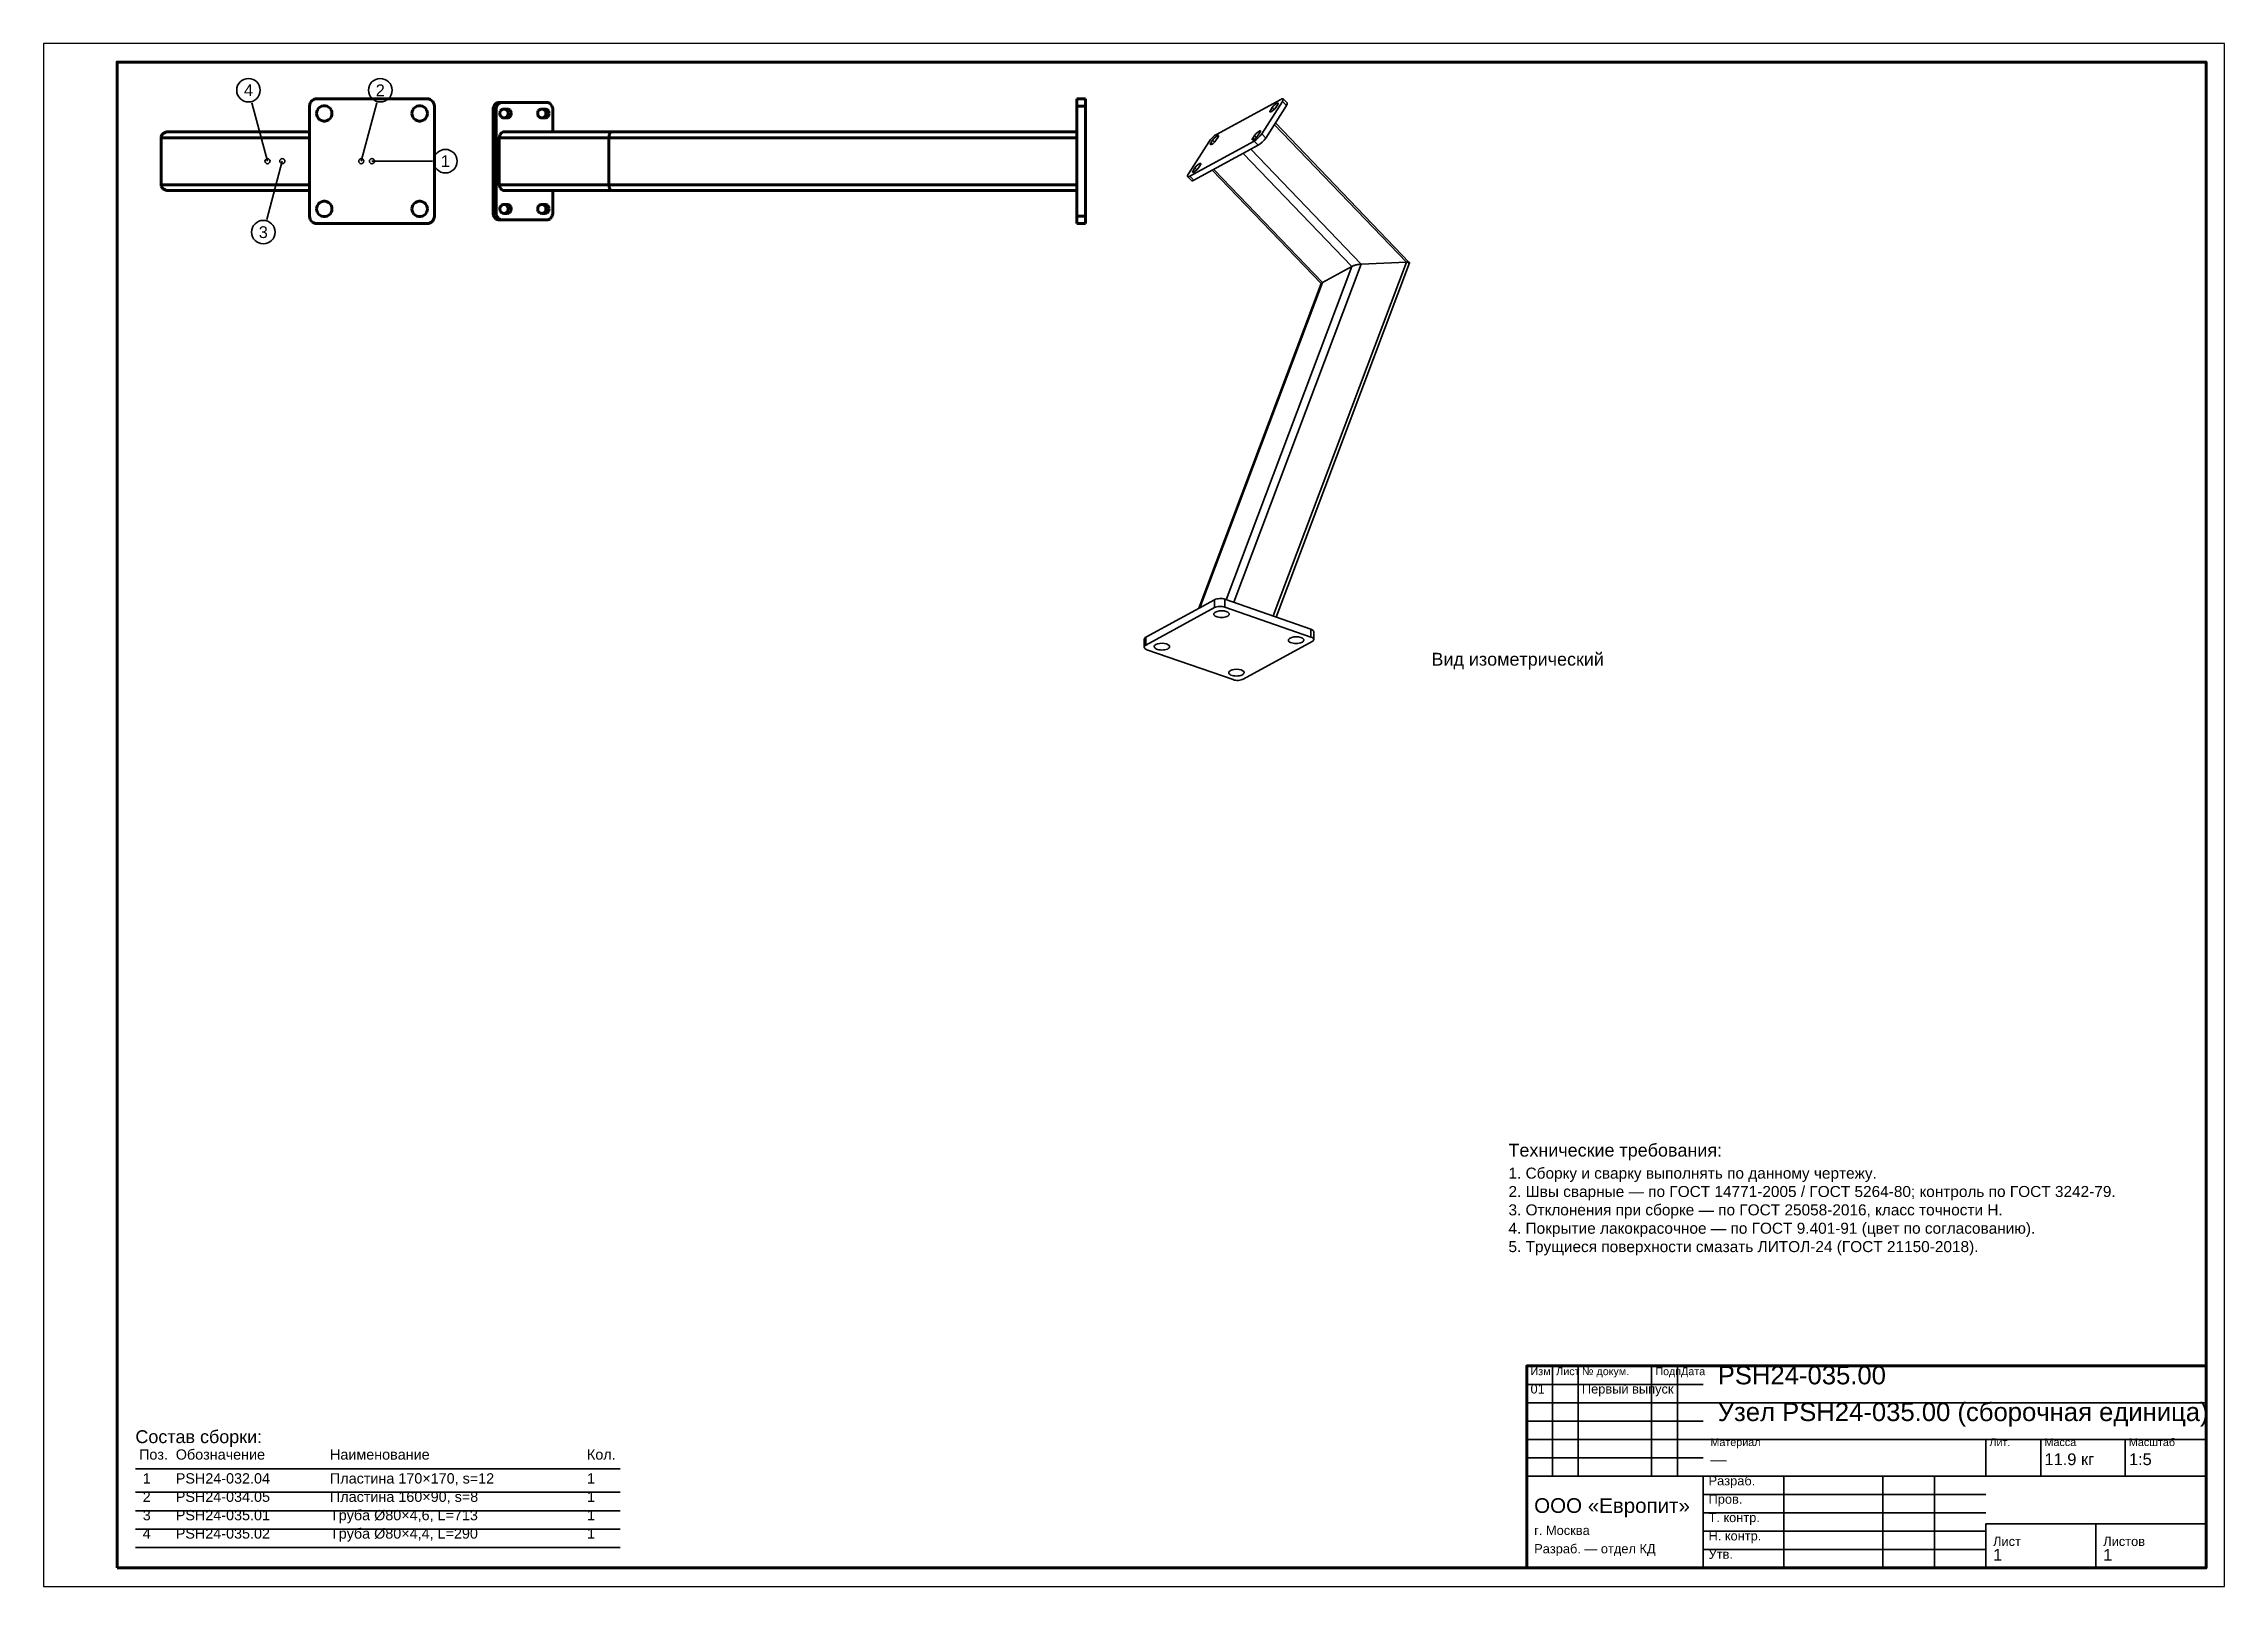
# Model space of a CAD drawing. Header units: millimetres. Extents: x 0 to 594, y 0 to 420.
import ezdxf
from ezdxf.enums import TextEntityAlignment as Align

# ---------------------------------------------------------------- set-up
doc = ezdxf.new("R2010")
doc.units = ezdxf.units.MM
doc.styles.add('GOST', font='Arial')

msp = doc.modelspace()

# ---------------------------------------------------------------- linework, layer by layer
at = {"color": 1, "lineweight": 70}
for p, q in [((72.88, 404.25), (72.64, 403.87)), ((73.19, 404.56), (72.88, 404.25)), ((73.57, 404.8), (73.19, 404.56)), ((74, 404.95), (73.57, 404.8)), ((74.44, 405), (74, 404.95)), ((74.44, 405), (104.44, 405)), ((104.89, 404.95), (104.44, 405)), ((105.31, 404.8), (104.89, 404.95)), ((105.69, 404.56), (105.31, 404.8)), ((106, 404.25), (105.69, 404.56)), ((106.24, 403.87), (106, 404.25)), ((123.5, 403.85), (123.82, 403.96)), ((123.82, 403.96), (124.15, 404)), ((124.15, 404), (124.98, 404)), ((124.64, 403.96), (124.32, 403.85)), ((124.98, 404), (124.64, 403.96)), ((136.98, 404), (124.98, 404)), ((137.31, 403.96), (136.98, 404)), ((137.64, 403.85), (137.31, 403.96)), ((281.39, 405), (283.79, 405)), ((281.39, 404.99), (281.39, 405)), ((281.39, 404.95), (281.39, 404.99)), ((281.39, 404.89), (281.39, 404.95)), ((281.39, 404.8), (281.39, 404.89)), ((281.39, 404.69), (281.39, 404.8)), ((281.39, 404.56), (281.39, 404.69)), ((281.39, 404.41), (281.39, 404.56)), ((281.39, 404.25), (281.39, 404.41)), ((281.39, 404.06), (281.39, 404.25)), ((281.39, 403.87), (281.39, 404.06)), ((283.79, 405), (283.79, 404.99)), ((283.79, 404.99), (283.79, 404.95)), ((283.79, 404.95), (283.79, 404.89)), ((283.79, 404.89), (283.79, 404.8)), ((283.79, 404.8), (283.79, 404.69)), ((283.79, 404.69), (283.79, 404.56)), ((283.79, 404.56), (283.79, 404.41)), ((283.79, 404.41), (283.79, 404.25)), ((283.79, 404.25), (283.79, 404.06)), ((283.79, 404.06), (283.79, 403.87)), ((72.49, 403.45), (72.44, 403)), ((72.44, 373), (72.44, 403)), ((72.64, 403.87), (72.49, 403.45)), ((74.4, 401.5), (74.34, 401)), ((74.34, 401), (74.4, 400.5)), ((74.58, 401.98), (74.4, 401.5)), ((74.4, 400.5), (74.58, 400.02)), ((74.87, 402.39), (74.58, 401.98)), ((74.58, 400.02), (74.87, 399.61)), ((75.25, 402.73), (74.87, 402.39)), ((74.87, 399.61), (75.25, 399.27)), ((75.7, 402.96), (75.25, 402.73)), ((75.25, 399.27), (75.7, 399.04)), ((76.19, 403.08), (75.7, 402.96)), ((75.7, 399.04), (76.19, 398.92)), ((76.69, 403.08), (76.19, 403.08)), ((76.19, 398.92), (76.69, 398.92)), ((77.19, 402.96), (76.69, 403.08)), ((76.69, 398.92), (77.19, 399.04)), ((77.63, 402.73), (77.19, 402.96)), ((77.19, 399.04), (77.63, 399.27)), ((78.01, 402.39), (77.63, 402.73)), ((77.63, 399.27), (78.01, 399.61)), ((78.3, 401.98), (78.01, 402.39)), ((78.01, 399.61), (78.3, 400.02)), ((78.48, 401.5), (78.3, 401.98)), ((78.3, 400.02), (78.48, 400.5)), ((78.54, 401), (78.48, 401.5)), ((78.48, 400.5), (78.54, 401)), ((100.4, 401.5), (100.34, 401)), ((100.34, 401), (100.4, 400.5)), ((100.58, 401.98), (100.4, 401.5)), ((100.4, 400.5), (100.58, 400.02)), ((100.87, 402.39), (100.58, 401.98)), ((100.58, 400.02), (100.87, 399.61)), ((101.25, 402.73), (100.87, 402.39)), ((100.87, 399.61), (101.25, 399.27)), ((101.7, 402.96), (101.25, 402.73)), ((101.25, 399.27), (101.7, 399.04)), ((102.19, 403.08), (101.7, 402.96)), ((101.7, 399.04), (102.19, 398.92)), ((102.69, 403.08), (102.19, 403.08)), ((102.19, 398.92), (102.69, 398.92)), ((103.19, 402.96), (102.69, 403.08)), ((102.69, 398.92), (103.19, 399.04)), ((103.63, 402.73), (103.19, 402.96)), ((103.19, 399.04), (103.63, 399.27)), ((104.01, 402.39), (103.63, 402.73)), ((103.63, 399.27), (104.01, 399.61)), ((104.3, 401.98), (104.01, 402.39)), ((104.01, 399.61), (104.3, 400.02)), ((104.48, 401.5), (104.3, 401.98)), ((104.3, 400.02), (104.48, 400.5)), ((104.54, 401), (104.48, 401.5)), ((104.48, 400.5), (104.54, 401)), ((106.39, 403.45), (106.24, 403.87)), ((106.44, 403), (106.39, 403.45)), ((106.44, 403), (106.44, 373)), ((122.44, 402), (122.47, 402.39)), ((122.44, 374), (122.44, 402)), ((123.26, 402), (122.44, 402)), ((122.47, 402.39), (122.57, 402.77)), ((122.57, 402.77), (122.73, 403.11)), ((122.73, 403.11), (122.94, 403.41)), ((122.94, 403.41), (123.2, 403.66)), ((123.2, 403.66), (123.5, 403.85)), ((123.3, 402.39), (123.26, 402)), ((123.26, 402), (123.26, 374)), ((123.4, 402.77), (123.3, 402.39)), ((123.55, 403.11), (123.4, 402.77)), ((123.77, 403.41), (123.55, 403.11)), ((124.03, 403.66), (123.77, 403.41)), ((124.32, 403.85), (124.03, 403.66)), ((124.31, 401.23), (124.29, 401)), ((124.29, 401), (124.31, 400.77)), ((124.37, 401.46), (124.31, 401.23)), ((124.31, 400.77), (124.37, 400.54)), ((124.47, 401.67), (124.37, 401.46)), ((124.37, 400.54), (124.47, 400.33)), ((124.59, 401.85), (124.47, 401.67)), ((124.47, 400.33), (124.59, 400.15)), ((124.75, 402), (124.59, 401.85)), ((124.59, 400.15), (124.75, 400)), ((124.93, 402.11), (124.75, 402)), ((124.75, 400), (124.93, 399.89)), ((125.12, 402.18), (124.93, 402.11)), ((124.93, 399.89), (125.12, 399.82)), ((125.32, 402.2), (125.12, 402.18)), ((125.12, 399.82), (125.32, 399.8)), ((126.35, 402.2), (125.32, 402.2)), ((125.32, 399.8), (126.35, 399.8)), ((125.53, 402.2), (125.73, 402.18)), ((125.73, 399.82), (125.53, 399.8)), ((125.73, 402.18), (125.92, 402.11)), ((125.92, 399.89), (125.73, 399.82)), ((125.92, 402.11), (126.1, 402)), ((126.1, 400), (125.92, 399.89)), ((126.1, 402), (126.25, 401.85)), ((126.25, 400.15), (126.1, 400)), ((126.25, 401.85), (126.38, 401.67)), ((126.38, 400.33), (126.25, 400.15)), ((126.55, 402.18), (126.35, 402.2)), ((126.35, 399.8), (126.55, 399.82)), ((126.38, 401.67), (126.48, 401.46)), ((126.48, 400.54), (126.38, 400.33)), ((126.48, 401.46), (126.54, 401.23)), ((126.54, 400.77), (126.48, 400.54)), ((126.54, 401.23), (126.55, 401)), ((126.55, 401), (126.54, 400.77)), ((126.74, 402.11), (126.55, 402.18)), ((126.55, 399.82), (126.74, 399.89)), ((126.92, 402), (126.74, 402.11)), ((126.74, 399.89), (126.92, 400)), ((127.08, 401.85), (126.92, 402)), ((126.92, 400), (127.08, 400.15)), ((127.21, 401.67), (127.08, 401.85)), ((127.08, 400.15), (127.21, 400.33)), ((127.3, 401.46), (127.21, 401.67)), ((127.21, 400.33), (127.3, 400.54)), ((127.36, 401.23), (127.3, 401.46)), ((127.3, 400.54), (127.36, 400.77)), ((127.38, 401), (127.36, 401.23)), ((127.36, 400.77), (127.38, 401)), ((134.6, 401.23), (134.58, 401)), ((134.58, 401), (134.6, 400.77)), ((134.66, 401.46), (134.6, 401.23)), ((134.6, 400.77), (134.66, 400.54)), ((134.75, 401.67), (134.66, 401.46)), ((134.66, 400.54), (134.75, 400.33)), ((134.88, 401.85), (134.75, 401.67)), ((134.75, 400.33), (134.88, 400.15)), ((135.04, 402), (134.88, 401.85)), ((134.88, 400.15), (135.04, 400)), ((135.21, 402.11), (135.04, 402)), ((135.04, 400), (135.21, 399.89)), ((135.41, 402.18), (135.21, 402.11)), ((135.21, 399.89), (135.41, 399.82)), ((135.61, 402.2), (135.41, 402.18)), ((135.41, 399.82), (135.61, 399.8)), ((136.64, 402.2), (135.61, 402.2)), ((135.61, 399.8), (136.64, 399.8)), ((135.81, 402.2), (136.01, 402.18)), ((136.01, 399.82), (135.81, 399.8)), ((136.01, 402.18), (136.21, 402.11)), ((136.21, 399.89), (136.01, 399.82)), ((136.21, 402.11), (136.38, 402)), ((136.38, 400), (136.21, 399.89)), ((136.38, 402), (136.54, 401.85)), ((136.54, 400.15), (136.38, 400)), ((136.54, 401.85), (136.67, 401.67)), ((136.67, 400.33), (136.54, 400.15)), ((136.84, 402.18), (136.64, 402.2)), ((136.64, 399.8), (136.84, 399.82)), ((136.67, 401.67), (136.76, 401.46)), ((136.76, 400.54), (136.67, 400.33)), ((136.76, 401.46), (136.82, 401.23)), ((136.82, 400.77), (136.76, 400.54)), ((136.82, 401.23), (136.84, 401)), ((136.84, 401), (136.82, 400.77)), ((137.03, 402.11), (136.84, 402.18)), ((136.84, 399.82), (137.03, 399.89)), ((137.21, 402), (137.03, 402.11)), ((137.03, 399.89), (137.21, 400)), ((137.36, 401.85), (137.21, 402)), ((137.21, 400), (137.36, 400.15)), ((137.49, 401.67), (137.36, 401.85)), ((137.36, 400.15), (137.49, 400.33)), ((137.59, 401.46), (137.49, 401.67)), ((137.49, 400.33), (137.59, 400.54)), ((137.65, 401.23), (137.59, 401.46)), ((137.59, 400.54), (137.65, 400.77)), ((137.93, 403.66), (137.64, 403.85)), ((137.67, 401), (137.65, 401.23)), ((137.65, 400.77), (137.67, 401)), ((138.19, 403.41), (137.93, 403.66)), ((138.4, 403.11), (138.19, 403.41)), ((138.56, 402.77), (138.4, 403.11)), ((138.66, 402.39), (138.56, 402.77)), ((138.69, 402), (138.66, 402.39)), ((138.69, 396), (138.69, 402)), ((281.39, 403.66), (281.39, 403.87)), ((281.39, 403.45), (281.39, 403.66)), ((281.39, 403.22), (281.39, 403.45)), ((281.39, 403), (281.39, 403.22)), ((281.39, 373), (281.39, 403)), ((283.79, 403), (281.39, 403)), ((283.79, 403.87), (283.79, 403.66)), ((283.79, 403.66), (283.79, 403.45)), ((283.79, 403.45), (283.79, 403.22)), ((283.79, 403.22), (283.79, 403)), ((283.79, 373), (283.79, 403)), ((32.01, 394.58), (32, 394.4)), ((32, 394.4), (32.01, 394.58)), ((32, 394.4), (32, 381.6)), ((32, 381.6), (32, 394.4)), ((32, 394.4), (72.44, 394.4)), ((32.05, 394.76), (32.01, 394.58)), ((32.01, 394.58), (32.05, 394.76)), ((32.11, 394.93), (32.05, 394.76)), ((32.05, 394.76), (32.11, 394.93)), ((32.2, 395.09), (32.11, 394.93)), ((32.11, 394.93), (32.2, 395.09)), ((32.3, 395.25), (32.2, 395.09)), ((32.2, 395.09), (32.3, 395.25)), ((32.43, 395.4), (32.3, 395.25)), ((32.3, 395.25), (32.43, 395.4)), ((32.58, 395.53), (32.43, 395.4)), ((32.43, 395.4), (32.58, 395.53)), ((32.74, 395.65), (32.58, 395.53)), ((32.58, 395.53), (32.74, 395.65)), ((32.92, 395.75), (32.74, 395.65)), ((32.74, 395.65), (32.92, 395.75)), ((33.12, 395.84), (32.92, 395.75)), ((32.92, 395.75), (33.12, 395.84)), ((33.32, 395.91), (33.12, 395.84)), ((33.12, 395.84), (33.32, 395.91)), ((33.54, 395.96), (33.32, 395.91)), ((33.32, 395.91), (33.54, 395.96)), ((33.75, 395.99), (33.54, 395.96)), ((33.54, 395.96), (33.75, 395.99)), ((33.97, 396), (33.75, 395.99)), ((33.75, 395.99), (33.97, 396)), ((33.97, 396), (72.44, 396)), ((49.77, 396), (49.77, 396)), ((49.77, 396), (49.77, 396)), ((49.77, 396), (49.77, 396)), ((49.77, 396), (49.77, 396)), ((49.77, 396), (49.77, 396)), ((49.77, 396), (49.77, 396)), ((49.77, 396), (49.77, 396)), ((49.77, 396), (49.77, 396)), ((49.77, 396), (49.77, 396)), ((49.77, 396), (49.77, 396)), ((49.77, 396), (49.77, 396)), ((49.77, 396), (49.77, 396)), ((49.77, 396), (49.77, 396)), ((49.77, 396), (49.77, 396)), ((124.15, 394.71), (124.12, 394.4)), ((124.12, 394.4), (124.12, 381.6)), ((153.99, 394.4), (124.12, 394.4)), ((124.23, 395.01), (124.15, 394.71)), ((124.35, 395.29), (124.23, 395.01)), ((124.52, 395.53), (124.35, 395.29)), ((124.73, 395.73), (124.52, 395.53)), ((124.97, 395.88), (124.73, 395.73)), ((125.23, 395.97), (124.97, 395.88)), ((125.49, 396), (125.23, 395.97)), ((154.67, 396), (125.49, 396)), ((136.46, 396), (160.11, 396)), ((154, 394.58), (153.99, 394.4)), ((153.99, 394.4), (154, 394.58)), ((153.99, 394.4), (153.99, 381.6)), ((153.99, 381.6), (153.99, 394.4)), ((153.99, 394.4), (281.39, 394.4)), ((154.01, 394.76), (154, 394.58)), ((154, 394.58), (154.01, 394.76)), ((154.03, 394.93), (154.01, 394.76)), ((154.01, 394.76), (154.03, 394.93)), ((154.06, 395.09), (154.03, 394.93)), ((154.03, 394.93), (154.06, 395.09)), ((154.1, 395.25), (154.06, 395.09)), ((154.06, 395.09), (154.1, 395.25)), ((154.14, 395.4), (154.1, 395.25)), ((154.1, 395.25), (154.14, 395.4)), ((154.19, 395.53), (154.14, 395.4)), ((154.14, 395.4), (154.19, 395.53)), ((154.25, 395.65), (154.19, 395.53)), ((154.19, 395.53), (154.25, 395.65)), ((154.31, 395.75), (154.25, 395.65)), ((154.25, 395.65), (154.31, 395.75)), ((154.38, 395.84), (154.31, 395.75)), ((154.31, 395.75), (154.38, 395.84)), ((154.45, 395.91), (154.38, 395.84)), ((154.38, 395.84), (154.45, 395.91)), ((154.52, 395.96), (154.45, 395.91)), ((154.45, 395.91), (154.52, 395.96)), ((154.6, 395.99), (154.52, 395.96)), ((154.52, 395.96), (154.6, 395.99)), ((154.67, 396), (154.6, 395.99)), ((154.6, 395.99), (154.67, 396)), ((154.67, 396), (281.39, 396)), ((160.11, 396), (160.11, 396)), ((160.11, 396), (160.11, 396)), ((160.11, 396), (160.11, 396)), ((160.11, 396), (160.11, 396)), ((160.11, 396), (160.11, 396)), ((160.11, 396), (160.11, 396)), ((160.11, 396), (160.11, 396)), ((160.11, 396), (160.11, 396)), ((160.11, 396), (160.11, 396)), ((160.11, 396), (160.11, 396)), ((160.11, 396), (160.11, 396)), ((160.11, 396), (160.11, 396)), ((160.11, 396), (160.11, 396)), ((160.11, 396), (160.11, 396)), ((32, 381.6), (32.01, 381.42)), ((32.01, 381.42), (32, 381.6)), ((32, 381.6), (72.44, 381.6)), ((32.01, 381.42), (32.05, 381.24)), ((32.05, 381.24), (32.01, 381.42)), ((32.05, 381.24), (32.11, 381.07)), ((32.11, 381.07), (32.05, 381.24)), ((32.11, 381.07), (32.2, 380.91)), ((32.2, 380.91), (32.11, 381.07)), ((32.2, 380.91), (32.3, 380.75)), ((32.3, 380.75), (32.2, 380.91)), ((32.3, 380.75), (32.43, 380.6)), ((32.43, 380.6), (32.3, 380.75)), ((32.43, 380.6), (32.58, 380.47)), ((32.58, 380.47), (32.43, 380.6)), ((32.58, 380.47), (32.74, 380.35)), ((32.74, 380.35), (32.58, 380.47)), ((32.74, 380.35), (32.92, 380.25)), ((32.92, 380.25), (32.74, 380.35)), ((32.92, 380.25), (33.12, 380.16)), ((33.12, 380.16), (32.92, 380.25)), ((124.12, 381.6), (124.15, 381.29)), ((153.99, 381.6), (124.12, 381.6)), ((124.15, 381.29), (124.23, 380.99)), ((124.23, 380.99), (124.35, 380.71)), ((124.35, 380.71), (124.52, 380.47)), ((124.52, 380.47), (124.73, 380.27)), ((124.73, 380.27), (124.97, 380.12)), ((153.99, 381.6), (154, 381.42)), ((154, 381.42), (153.99, 381.6)), ((153.99, 381.6), (281.39, 381.6)), ((154, 381.42), (154.01, 381.24)), ((154.01, 381.24), (154, 381.42)), ((154.01, 381.24), (154.03, 381.07)), ((154.03, 381.07), (154.01, 381.24)), ((154.03, 381.07), (154.06, 380.91)), ((154.06, 380.91), (154.03, 381.07)), ((154.06, 380.91), (154.1, 380.75)), ((154.1, 380.75), (154.06, 380.91)), ((154.1, 380.75), (154.14, 380.6)), ((154.14, 380.6), (154.1, 380.75)), ((154.14, 380.6), (154.19, 380.47)), ((154.19, 380.47), (154.14, 380.6)), ((154.19, 380.47), (154.25, 380.35)), ((154.25, 380.35), (154.19, 380.47)), ((154.25, 380.35), (154.31, 380.25)), ((154.31, 380.25), (154.25, 380.35)), ((154.31, 380.25), (154.38, 380.16)), ((154.38, 380.16), (154.31, 380.25)), ((33.12, 380.16), (33.32, 380.09)), ((33.32, 380.09), (33.12, 380.16)), ((33.32, 380.09), (33.54, 380.04)), ((33.54, 380.04), (33.32, 380.09)), ((33.54, 380.04), (33.75, 380.01)), ((33.75, 380.01), (33.54, 380.04)), ((33.75, 380.01), (33.97, 380)), ((33.97, 380), (33.75, 380.01)), ((33.97, 380), (72.44, 380)), ((74.4, 375.5), (74.34, 375)), ((74.34, 375), (74.4, 374.5)), ((74.58, 375.98), (74.4, 375.5)), ((74.4, 374.5), (74.58, 374.02)), ((74.87, 376.39), (74.58, 375.98)), ((75.25, 376.73), (74.87, 376.39)), ((75.7, 376.96), (75.25, 376.73)), ((76.19, 377.08), (75.7, 376.96)), ((76.69, 377.08), (76.19, 377.08)), ((77.19, 376.96), (76.69, 377.08)), ((77.63, 376.73), (77.19, 376.96)), ((78.01, 376.39), (77.63, 376.73)), ((78.3, 375.98), (78.01, 376.39)), ((78.48, 375.5), (78.3, 375.98)), ((78.3, 374.02), (78.48, 374.5)), ((78.54, 375), (78.48, 375.5)), ((78.48, 374.5), (78.54, 375)), ((100.4, 375.5), (100.34, 375)), ((100.34, 375), (100.4, 374.5)), ((100.58, 375.98), (100.4, 375.5)), ((100.4, 374.5), (100.58, 374.02)), ((100.87, 376.39), (100.58, 375.98)), ((101.25, 376.73), (100.87, 376.39)), ((101.7, 376.96), (101.25, 376.73)), ((102.19, 377.08), (101.7, 376.96)), ((102.69, 377.08), (102.19, 377.08)), ((103.19, 376.96), (102.69, 377.08)), ((103.63, 376.73), (103.19, 376.96)), ((104.01, 376.39), (103.63, 376.73)), ((104.3, 375.98), (104.01, 376.39)), ((104.48, 375.5), (104.3, 375.98)), ((104.3, 374.02), (104.48, 374.5)), ((104.54, 375), (104.48, 375.5)), ((104.48, 374.5), (104.54, 375)), ((124.31, 375.23), (124.29, 375)), ((124.29, 375), (124.31, 374.77)), ((124.37, 375.46), (124.31, 375.23)), ((124.31, 374.77), (124.37, 374.54)), ((124.47, 375.67), (124.37, 375.46)), ((124.37, 374.54), (124.47, 374.33)), ((124.59, 375.85), (124.47, 375.67)), ((124.47, 374.33), (124.59, 374.15)), ((124.75, 376), (124.59, 375.85)), ((124.93, 376.11), (124.75, 376)), ((125.12, 376.18), (124.93, 376.11)), ((124.97, 380.12), (125.23, 380.03)), ((125.32, 376.2), (125.12, 376.18)), ((125.23, 380.03), (125.49, 380)), ((126.35, 376.2), (125.32, 376.2)), ((154.67, 380), (125.49, 380)), ((125.53, 376.2), (125.73, 376.18)), ((125.73, 376.18), (125.92, 376.11)), ((125.92, 376.11), (126.1, 376)), ((126.1, 376), (126.25, 375.85)), ((126.25, 375.85), (126.38, 375.67)), ((126.38, 374.33), (126.25, 374.15)), ((126.55, 376.18), (126.35, 376.2)), ((126.38, 375.67), (126.48, 375.46)), ((126.48, 374.54), (126.38, 374.33)), ((126.48, 375.46), (126.54, 375.23)), ((126.54, 374.77), (126.48, 374.54)), ((126.54, 375.23), (126.55, 375)), ((126.55, 375), (126.54, 374.77)), ((126.74, 376.11), (126.55, 376.18)), ((126.92, 376), (126.74, 376.11)), ((127.08, 375.85), (126.92, 376)), ((127.21, 375.67), (127.08, 375.85)), ((127.08, 374.15), (127.21, 374.33)), ((127.3, 375.46), (127.21, 375.67)), ((127.21, 374.33), (127.3, 374.54)), ((127.36, 375.23), (127.3, 375.46)), ((127.3, 374.54), (127.36, 374.77)), ((127.38, 375), (127.36, 375.23)), ((127.36, 374.77), (127.38, 375)), ((134.6, 375.23), (134.58, 375)), ((134.58, 375), (134.6, 374.77)), ((134.66, 375.46), (134.6, 375.23)), ((134.6, 374.77), (134.66, 374.54)), ((134.75, 375.67), (134.66, 375.46)), ((134.66, 374.54), (134.75, 374.33)), ((134.88, 375.85), (134.75, 375.67)), ((134.75, 374.33), (134.88, 374.15)), ((135.04, 376), (134.88, 375.85)), ((135.21, 376.11), (135.04, 376)), ((135.41, 376.18), (135.21, 376.11)), ((135.61, 376.2), (135.41, 376.18)), ((136.64, 376.2), (135.61, 376.2)), ((135.81, 376.2), (136.01, 376.18)), ((136.01, 376.18), (136.21, 376.11)), ((136.21, 376.11), (136.38, 376)), ((136.38, 376), (136.54, 375.85)), ((136.54, 375.85), (136.67, 375.67)), ((136.67, 374.33), (136.54, 374.15)), ((136.84, 376.18), (136.64, 376.2)), ((136.67, 375.67), (136.76, 375.46)), ((136.76, 374.54), (136.67, 374.33)), ((136.76, 375.46), (136.82, 375.23)), ((136.82, 374.77), (136.76, 374.54)), ((136.82, 375.23), (136.84, 375)), ((136.84, 375), (136.82, 374.77)), ((137.03, 376.11), (136.84, 376.18)), ((137.21, 376), (137.03, 376.11)), ((137.36, 375.85), (137.21, 376)), ((137.49, 375.67), (137.36, 375.85)), ((137.36, 374.15), (137.49, 374.33)), ((137.59, 375.46), (137.49, 375.67)), ((137.49, 374.33), (137.59, 374.54)), ((137.65, 375.23), (137.59, 375.46)), ((137.59, 374.54), (137.65, 374.77)), ((137.67, 375), (137.65, 375.23)), ((137.65, 374.77), (137.67, 375)), ((138.69, 374), (138.69, 380)), ((154.38, 380.16), (154.45, 380.09)), ((154.45, 380.09), (154.38, 380.16)), ((154.45, 380.09), (154.52, 380.04)), ((154.52, 380.04), (154.45, 380.09)), ((154.52, 380.04), (154.6, 380.01)), ((154.6, 380.01), (154.52, 380.04)), ((154.6, 380.01), (154.67, 380)), ((154.67, 380), (154.6, 380.01)), ((154.67, 380), (281.39, 380)), ((160.11, 380), (154.67, 380)), ((72.44, 373), (72.49, 372.55)), ((72.49, 372.55), (72.64, 372.13)), ((72.64, 372.13), (72.88, 371.75)), ((72.88, 371.75), (73.19, 371.44)), ((73.19, 371.44), (73.57, 371.2)), ((73.57, 371.2), (74, 371.05)), ((74, 371.05), (74.44, 371)), ((104.44, 371), (74.44, 371)), ((74.58, 374.02), (74.87, 373.61)), ((74.87, 373.61), (75.25, 373.27)), ((75.25, 373.27), (75.7, 373.04)), ((75.7, 373.04), (76.19, 372.92)), ((76.19, 372.92), (76.69, 372.92)), ((76.69, 372.92), (77.19, 373.04)), ((77.19, 373.04), (77.63, 373.27)), ((77.63, 373.27), (78.01, 373.61)), ((78.01, 373.61), (78.3, 374.02)), ((100.58, 374.02), (100.87, 373.61)), ((100.87, 373.61), (101.25, 373.27)), ((101.25, 373.27), (101.7, 373.04)), ((101.7, 373.04), (102.19, 372.92)), ((102.19, 372.92), (102.69, 372.92)), ((102.69, 372.92), (103.19, 373.04)), ((103.19, 373.04), (103.63, 373.27)), ((103.63, 373.27), (104.01, 373.61)), ((104.01, 373.61), (104.3, 374.02)), ((104.44, 371), (104.89, 371.05)), ((104.89, 371.05), (105.31, 371.2)), ((105.31, 371.2), (105.69, 371.44)), ((105.69, 371.44), (106, 371.75)), ((106, 371.75), (106.24, 372.13)), ((106.24, 372.13), (106.39, 372.55)), ((106.39, 372.55), (106.44, 373)), ((122.47, 373.61), (122.44, 374)), ((122.44, 374), (123.26, 374)), ((122.57, 373.23), (122.47, 373.61)), ((122.73, 372.89), (122.57, 373.23)), ((122.94, 372.59), (122.73, 372.89)), ((123.2, 372.34), (122.94, 372.59)), ((123.5, 372.15), (123.2, 372.34)), ((123.26, 374), (123.3, 373.61)), ((123.3, 373.61), (123.4, 373.23)), ((123.4, 373.23), (123.55, 372.89)), ((123.82, 372.04), (123.5, 372.15)), ((123.55, 372.89), (123.77, 372.59)), ((123.77, 372.59), (124.03, 372.34)), ((124.15, 372), (123.82, 372.04)), ((124.03, 372.34), (124.32, 372.15)), ((124.98, 372), (124.15, 372)), ((124.32, 372.15), (124.64, 372.04)), ((124.59, 374.15), (124.75, 374)), ((124.64, 372.04), (124.98, 372)), ((124.75, 374), (124.93, 373.89)), ((124.93, 373.89), (125.12, 373.82)), ((124.98, 372), (136.98, 372)), ((125.12, 373.82), (125.32, 373.8)), ((125.32, 373.8), (126.35, 373.8)), ((125.73, 373.82), (125.53, 373.8)), ((125.92, 373.89), (125.73, 373.82)), ((126.1, 374), (125.92, 373.89)), ((126.25, 374.15), (126.1, 374)), ((126.35, 373.8), (126.55, 373.82)), ((126.55, 373.82), (126.74, 373.89)), ((126.74, 373.89), (126.92, 374)), ((126.92, 374), (127.08, 374.15)), ((134.88, 374.15), (135.04, 374)), ((135.04, 374), (135.21, 373.89)), ((135.21, 373.89), (135.41, 373.82)), ((135.41, 373.82), (135.61, 373.8)), ((135.61, 373.8), (136.64, 373.8)), ((136.01, 373.82), (135.81, 373.8)), ((136.21, 373.89), (136.01, 373.82)), ((136.38, 374), (136.21, 373.89)), ((136.54, 374.15), (136.38, 374)), ((136.64, 373.8), (136.84, 373.82)), ((136.84, 373.82), (137.03, 373.89)), ((136.98, 372), (137.31, 372.04)), ((137.03, 373.89), (137.21, 374)), ((137.21, 374), (137.36, 374.15)), ((137.31, 372.04), (137.64, 372.15)), ((137.64, 372.15), (137.93, 372.34)), ((137.93, 372.34), (138.19, 372.59)), ((138.19, 372.59), (138.4, 372.89)), ((138.4, 372.89), (138.56, 373.23)), ((138.56, 373.23), (138.66, 373.61)), ((138.66, 373.61), (138.69, 374)), ((281.39, 372.78), (281.39, 373)), ((281.39, 373), (283.79, 373)), ((281.39, 372.55), (281.39, 372.78)), ((281.39, 372.34), (281.39, 372.55)), ((281.39, 372.13), (281.39, 372.34)), ((281.39, 371.94), (281.39, 372.13)), ((281.39, 371.75), (281.39, 371.94)), ((281.39, 371.59), (281.39, 371.75)), ((281.39, 371.44), (281.39, 371.59)), ((281.39, 371.31), (281.39, 371.44)), ((281.39, 371.2), (281.39, 371.31)), ((281.39, 371.11), (281.39, 371.2)), ((281.39, 371.05), (281.39, 371.11)), ((281.39, 371.01), (281.39, 371.05)), ((281.39, 371), (281.39, 371.01)), ((283.79, 371), (281.39, 371)), ((283.79, 373), (283.79, 372.78)), ((283.79, 372.78), (283.79, 372.55)), ((283.79, 372.55), (283.79, 372.34)), ((283.79, 372.34), (283.79, 372.13)), ((283.79, 372.13), (283.79, 371.94)), ((283.79, 371.94), (283.79, 371.75)), ((283.79, 371.75), (283.79, 371.59)), ((283.79, 371.59), (283.79, 371.44)), ((283.79, 371.44), (283.79, 371.31)), ((283.79, 371.31), (283.79, 371.2)), ((283.79, 371.2), (283.79, 371.11)), ((283.79, 371.11), (283.79, 371.05)), ((283.79, 371.05), (283.79, 371.01)), ((283.79, 371.01), (283.79, 371))]:
    msp.add_line(p, q, dxfattribs=at)
at = {"color": 1, "lineweight": 35}
for p, q in [((336.98, 404.83), (319.49, 395.3)), ((331.8, 395.41), (337.43, 404.25)), ((337.2, 404.94), (336.98, 404.83)), ((337.39, 404.99), (337.2, 404.94)), ((337.53, 405), (337.39, 404.99)), ((337.43, 404.25), (337.56, 404.49)), ((338.5, 403.13), (337.43, 404.25)), ((337.62, 404.95), (337.53, 405)), ((337.56, 404.49), (337.64, 404.69)), ((337.66, 404.85), (337.62, 404.95)), ((337.62, 404.95), (338.69, 403.84)), ((337.64, 404.69), (337.66, 404.85)), ((338.5, 403.13), (332.87, 394.3)), ((334.03, 401.54), (334.02, 401.45)), ((334.02, 401.45), (334.04, 401.39)), ((334.16, 401.81), (334.03, 401.54)), ((334.04, 401.39), (334.14, 401.36)), ((334.14, 401.36), (334.3, 401.4)), ((334.64, 402.57), (334.16, 401.81)), ((334.47, 401.49), (334.16, 401.81)), ((334.3, 401.4), (334.52, 401.51)), ((334.52, 401.51), (334.76, 401.69)), ((335.03, 403.05), (334.64, 402.57)), ((335.16, 402.03), (334.64, 402.57)), ((334.76, 401.69), (335.27, 402.14)), ((335.54, 403.51), (335.03, 403.05)), ((371.18, 360.55), (335.22, 397.99)), ((335.27, 402.14), (335.66, 402.63)), ((371.99, 360.43), (335.5, 398.43)), ((335.78, 403.68), (335.54, 403.51)), ((335.66, 402.63), (336.14, 403.39)), ((336, 403.79), (335.78, 403.68)), ((336.16, 403.84), (336, 403.79)), ((336.14, 403.39), (336.27, 403.65)), ((336.26, 403.81), (336.16, 403.84)), ((336.28, 403.75), (336.26, 403.81)), ((336.27, 403.65), (336.28, 403.75)), ((338.63, 403.38), (338.5, 403.13)), ((338.71, 403.58), (338.63, 403.38)), ((338.69, 403.84), (338.73, 403.74)), ((338.73, 403.74), (338.71, 403.58)), ((317.44, 393.36), (311.81, 384.52)), ((312.25, 383.94), (329.74, 393.47)), ((330.81, 392.35), (313.32, 382.83)), ((317.84, 393.9), (317.44, 393.36)), ((317.79, 392.7), (317.78, 392.6)), ((317.78, 392.6), (317.8, 392.54)), ((317.92, 392.96), (317.79, 392.7)), ((317.8, 392.54), (317.9, 392.51)), ((318.37, 394.45), (317.84, 393.9)), ((317.9, 392.51), (318.06, 392.56)), ((318.4, 393.72), (317.92, 392.96)), ((318.23, 392.64), (317.92, 392.96)), ((318.06, 392.56), (318.27, 392.67)), ((318.27, 392.67), (318.52, 392.84)), ((318.95, 394.95), (318.37, 394.45)), ((318.79, 394.2), (318.4, 393.72)), ((318.92, 393.18), (318.4, 393.72)), ((318.52, 392.84), (319.03, 393.3)), ((319.3, 394.66), (318.79, 394.2)), ((319.49, 395.3), (318.95, 394.95)), ((319.03, 393.3), (319.42, 393.78)), ((319.54, 394.83), (319.3, 394.66)), ((319.42, 393.78), (319.9, 394.54)), ((319.75, 394.95), (319.54, 394.83)), ((319.92, 394.99), (319.75, 394.95)), ((319.9, 394.54), (320.03, 394.8)), ((320.01, 394.96), (319.92, 394.99)), ((320.04, 394.9), (320.01, 394.96)), ((320.03, 394.8), (320.04, 394.9)), ((329.2, 393.97), (329.19, 393.87)), ((329.19, 393.87), (329.22, 393.81)), ((329.33, 394.24), (329.2, 393.97)), ((329.22, 393.81), (329.31, 393.78)), ((329.31, 393.78), (329.48, 393.83)), ((329.82, 394.99), (329.33, 394.24)), ((329.64, 393.91), (329.33, 394.24)), ((329.48, 393.83), (329.69, 393.94)), ((329.69, 393.94), (329.94, 394.11)), ((329.74, 393.47), (330.28, 393.83)), ((330.81, 392.35), (329.74, 393.47)), ((330.2, 395.48), (329.82, 394.99)), ((330.33, 394.45), (329.82, 394.99)), ((329.94, 394.11), (330.44, 394.57)), ((330.71, 395.93), (330.2, 395.48)), ((330.28, 393.83), (330.86, 394.32)), ((330.44, 394.57), (330.83, 395.05)), ((330.96, 396.11), (330.71, 395.93)), ((331.35, 392.71), (330.81, 392.35)), ((330.83, 395.05), (331.31, 395.81)), ((330.86, 394.32), (331.39, 394.88)), ((331.17, 396.22), (330.96, 396.11)), ((331.33, 396.26), (331.17, 396.22)), ((331.31, 395.81), (331.44, 396.08)), ((331.43, 396.23), (331.33, 396.26)), ((331.93, 393.2), (331.35, 392.71)), ((331.39, 394.88), (331.8, 395.41)), ((331.46, 396.17), (331.43, 396.23)), ((331.44, 396.08), (331.46, 396.17)), ((331.8, 395.41), (332.87, 394.3)), ((332.46, 393.76), (331.93, 393.2)), ((332.87, 394.3), (332.46, 393.76)), ((313.57, 386.15), (313.09, 385.39)), ((313.96, 386.63), (313.57, 386.15)), ((314.09, 385.61), (313.57, 386.15)), ((314.47, 387.09), (313.96, 386.63)), ((314.2, 385.72), (314.59, 386.2)), ((314.72, 387.26), (314.47, 387.09)), ((314.59, 386.2), (315.07, 386.96)), ((314.93, 387.37), (314.72, 387.26)), ((315.09, 387.41), (314.93, 387.37)), ((315.07, 386.96), (315.2, 387.23)), ((315.19, 387.39), (315.09, 387.41)), ((315.21, 387.32), (315.19, 387.39)), ((315.2, 387.23), (315.21, 387.32)), ((356.3, 359.33), (326.73, 390.13)), ((358.84, 359.95), (328.79, 391.25)), ((311.59, 384.08), (311.57, 383.92)), ((311.57, 383.92), (311.61, 383.82)), ((311.67, 384.28), (311.59, 384.08)), ((311.61, 383.82), (311.71, 383.77)), ((311.61, 383.82), (312.68, 382.7)), ((311.81, 384.52), (311.67, 384.28)), ((311.71, 383.77), (311.85, 383.78)), ((311.85, 383.78), (312.03, 383.84)), ((312.03, 383.84), (312.25, 383.94)), ((312.25, 383.94), (313.32, 382.83)), ((312.78, 382.66), (312.68, 382.7)), ((312.92, 382.66), (312.78, 382.66)), ((313.1, 382.72), (312.92, 382.66)), ((312.96, 385.12), (312.95, 385.03)), ((312.95, 385.03), (312.97, 384.97)), ((313.09, 385.39), (312.96, 385.12)), ((312.97, 384.97), (313.07, 384.94)), ((313.07, 384.94), (313.24, 384.98)), ((313.4, 385.06), (313.09, 385.39)), ((313.32, 382.83), (313.1, 382.72)), ((313.24, 384.98), (313.45, 385.09)), ((313.45, 385.09), (313.69, 385.26)), ((313.69, 385.26), (314.2, 385.72)), ((348, 354.67), (318.33, 385.56)), ((348.31, 354.98), (318.73, 385.77)), ((356.3, 359.33), (322.12, 268.62)), ((324.17, 267.91), (358.84, 359.95)), ((371.18, 360.55), (334.87, 264.18)), ((372.01, 360.32), (335.68, 263.9)), ((356.3, 359.33), (348.31, 354.98)), ((348.31, 354.98), (356.3, 359.33)), ((356.42, 359.4), (356.3, 359.33)), ((356.3, 359.33), (356.42, 359.4)), ((356.56, 359.46), (356.42, 359.4)), ((356.42, 359.4), (356.56, 359.46)), ((356.72, 359.52), (356.56, 359.46)), ((356.56, 359.46), (356.72, 359.52)), ((356.89, 359.58), (356.72, 359.52)), ((356.72, 359.52), (356.89, 359.58)), ((357.07, 359.64), (356.89, 359.58)), ((356.89, 359.58), (357.07, 359.64)), ((357.26, 359.69), (357.07, 359.64)), ((357.07, 359.64), (357.26, 359.69)), ((357.46, 359.74), (357.26, 359.69)), ((357.26, 359.69), (357.46, 359.74)), ((357.66, 359.79), (357.46, 359.74)), ((357.46, 359.74), (357.66, 359.79)), ((357.87, 359.83), (357.66, 359.79)), ((357.66, 359.79), (357.87, 359.83)), ((358.08, 359.87), (357.87, 359.83)), ((357.87, 359.83), (358.08, 359.87)), ((358.28, 359.9), (358.08, 359.87)), ((358.08, 359.87), (358.28, 359.9)), ((358.48, 359.92), (358.28, 359.9)), ((358.28, 359.9), (358.48, 359.92)), ((358.67, 359.94), (358.48, 359.92)), ((358.48, 359.92), (358.67, 359.94)), ((358.84, 359.95), (358.67, 359.94)), ((358.67, 359.94), (358.84, 359.95)), ((371.18, 360.55), (358.84, 359.95)), ((358.84, 359.95), (371.18, 360.55)), ((371.3, 360.55), (371.18, 360.55)), ((371.18, 360.55), (371.27, 360.55)), ((371.27, 360.55), (371.35, 360.55)), ((371.41, 360.55), (371.3, 360.55)), ((371.35, 360.55), (371.43, 360.55)), ((371.51, 360.55), (371.41, 360.55)), ((371.43, 360.55), (371.51, 360.55)), ((371.6, 360.55), (371.51, 360.55)), ((371.51, 360.55), (371.58, 360.55)), ((371.58, 360.55), (371.65, 360.54)), ((371.69, 360.54), (371.6, 360.55)), ((371.65, 360.54), (371.71, 360.53)), ((371.77, 360.52), (371.69, 360.54)), ((371.71, 360.53), (371.77, 360.52)), ((371.78, 360.11), (371.72, 360.08)), ((371.83, 360.51), (371.77, 360.52)), ((371.77, 360.52), (371.82, 360.51)), ((371.82, 360.14), (371.78, 360.11)), ((371.82, 360.51), (371.86, 360.5)), ((371.86, 360.17), (371.82, 360.14)), ((371.89, 360.49), (371.83, 360.51)), ((371.86, 360.5), (371.9, 360.49)), ((371.9, 360.19), (371.86, 360.17)), ((371.94, 360.47), (371.89, 360.49)), ((371.9, 360.49), (371.94, 360.47)), ((371.93, 360.22), (371.9, 360.19)), ((371.96, 360.25), (371.93, 360.22)), ((371.98, 360.45), (371.94, 360.47)), ((371.94, 360.47), (371.97, 360.45)), ((371.98, 360.28), (371.96, 360.25)), ((371.97, 360.45), (371.99, 360.43)), ((372, 360.42), (371.98, 360.45)), ((372, 360.3), (371.98, 360.28)), ((371.99, 360.43), (372, 360.41)), ((372.02, 360.39), (372, 360.42)), ((372, 360.41), (372.01, 360.39)), ((372.01, 360.33), (372, 360.3)), ((372.01, 360.39), (372.02, 360.37)), ((372.01, 360.32), (372.02, 360.36)), ((372.02, 360.35), (372.01, 360.33)), ((372.02, 360.36), (372.02, 360.39)), ((372.02, 360.37), (372.02, 360.35)), ((348.02, 354.74), (314.69, 266.28)), ((348.31, 354.98), (314.94, 266.41)), ((348.01, 354.71), (348.02, 354.73)), ((348.01, 354.69), (348.01, 354.71)), ((348.02, 354.67), (348.01, 354.69)), ((348.02, 354.73), (348.03, 354.76)), ((348.03, 354.75), (348.02, 354.74)), ((348.03, 354.65), (348.02, 354.67)), ((348.05, 354.78), (348.03, 354.77)), ((348.03, 354.76), (348.05, 354.78)), ((348.03, 354.77), (348.03, 354.75)), ((348.04, 354.63), (348.03, 354.65)), ((348.05, 354.78), (348.07, 354.81)), ((348.06, 354.8), (348.05, 354.78)), ((348.07, 354.82), (348.06, 354.8)), ((348.07, 354.81), (348.1, 354.84)), ((348.09, 354.83), (348.07, 354.82)), ((348.11, 354.85), (348.09, 354.83)), ((348.1, 354.84), (348.13, 354.86)), ((348.13, 354.87), (348.11, 354.85)), ((348.16, 354.89), (348.13, 354.87)), ((348.13, 354.86), (348.17, 354.89)), ((348.18, 354.91), (348.16, 354.89)), ((348.17, 354.89), (348.21, 354.92)), ((348.21, 354.92), (348.18, 354.91)), ((348.21, 354.92), (348.25, 354.95)), ((348.24, 354.94), (348.21, 354.92)), ((348.27, 354.96), (348.24, 354.94)), ((348.25, 354.95), (348.31, 354.98)), ((348.31, 354.98), (348.27, 354.96)), ((300.23, 258.4), (318.97, 268.61)), ((318.97, 268.61), (319.24, 268.73)), ((318.97, 266.45), (318.97, 268.61)), ((319.24, 268.73), (319.56, 268.83)), ((319.56, 268.83), (319.93, 268.89)), ((319.93, 268.89), (320.31, 268.93)), ((320.31, 268.93), (320.7, 268.93)), ((320.7, 268.93), (321.09, 268.9)), ((321.09, 268.9), (321.45, 268.84)), ((321.45, 268.84), (321.78, 268.74)), ((321.78, 268.74), (345.2, 260.58)), ((321.78, 268.74), (321.78, 266.58)), ((300.23, 256.24), (318.97, 266.45)), ((318.77, 264.83), (318.74, 264.68)), ((318.74, 264.68), (318.78, 264.5)), ((318.86, 264.98), (318.77, 264.83)), ((318.78, 264.5), (318.9, 264.33)), ((319.01, 265.12), (318.86, 264.98)), ((318.9, 264.33), (319.1, 264.17)), ((319.24, 266.57), (318.97, 266.45)), ((319.2, 265.25), (319.01, 265.12)), ((319.1, 264.17), (319.36, 264.03)), ((319.68, 265.44), (319.2, 265.25)), ((319.56, 266.66), (319.24, 266.57)), ((319.36, 264.03), (319.68, 263.92)), ((319.93, 266.73), (319.56, 266.66)), ((320.26, 265.56), (319.68, 265.44)), ((319.68, 263.92), (320.04, 263.83)), ((320.31, 266.77), (319.93, 266.73)), ((320.04, 263.83), (320.43, 263.78)), ((320.9, 265.59), (320.26, 265.56)), ((320.7, 266.77), (320.31, 266.77)), ((320.43, 263.78), (320.84, 263.76)), ((321.09, 266.74), (320.7, 266.77)), ((320.84, 263.76), (321.25, 263.78)), ((321.54, 265.54), (320.9, 265.59)), ((321.45, 266.68), (321.09, 266.74)), ((321.25, 263.78), (321.65, 263.83)), ((321.78, 266.58), (321.45, 266.68)), ((322.11, 265.41), (321.54, 265.54)), ((321.65, 263.83), (322.01, 263.92)), ((321.78, 266.58), (345.2, 258.42)), ((322.01, 263.92), (322.33, 264.03)), ((322.56, 265.21), (322.11, 265.41)), ((322.33, 264.03), (322.59, 264.17)), ((322.72, 265.08), (322.56, 265.21)), ((322.59, 264.17), (322.78, 264.33)), ((322.84, 264.95), (322.72, 265.08)), ((322.78, 264.33), (322.9, 264.5)), ((322.92, 264.82), (322.84, 264.95)), ((322.9, 264.5), (322.94, 264.68)), ((322.94, 264.68), (322.92, 264.82)), ((299.79, 257.85), (299.82, 258)), ((299.79, 255.69), (299.79, 257.85)), ((299.82, 255.84), (299.79, 255.69)), ((299.79, 255.69), (299.84, 255.5)), ((299.82, 258), (299.9, 258.14)), ((299.9, 255.98), (299.82, 255.84)), ((299.84, 255.5), (299.99, 255.32)), ((299.9, 258.14), (300.04, 258.28)), ((300.04, 256.12), (299.9, 255.98)), ((300.04, 258.28), (300.23, 258.4)), ((300.23, 256.24), (300.04, 256.12)), ((300.23, 258.4), (300.23, 256.24)), ((302.53, 255.98), (302.5, 255.83)), ((302.5, 255.83), (302.54, 255.65)), ((302.62, 256.13), (302.53, 255.98)), ((302.54, 255.65), (302.66, 255.48)), ((302.76, 256.27), (302.62, 256.13)), ((302.66, 255.48), (302.85, 255.32)), ((302.96, 256.4), (302.76, 256.27)), ((303.44, 256.59), (302.96, 256.4)), ((304.02, 256.71), (303.44, 256.59)), ((304.66, 256.74), (304.02, 256.71)), ((305.29, 256.69), (304.66, 256.74)), ((305.86, 256.56), (305.29, 256.69)), ((306.31, 256.36), (305.86, 256.56)), ((306.48, 256.24), (306.31, 256.36)), ((306.35, 255.32), (306.54, 255.48)), ((306.6, 256.11), (306.48, 256.24)), ((306.54, 255.48), (306.66, 255.65)), ((306.67, 255.97), (306.6, 256.11)), ((306.66, 255.65), (306.7, 255.83)), ((306.7, 255.83), (306.67, 255.97)), ((345.52, 257.19), (326.78, 246.98)), ((339.07, 257.75), (339.04, 257.6)), ((339.04, 257.6), (339.08, 257.42)), ((339.16, 257.9), (339.07, 257.75)), ((339.08, 257.42), (339.2, 257.25)), ((339.31, 258.04), (339.16, 257.9)), ((339.2, 257.25), (339.4, 257.09)), ((339.5, 258.17), (339.31, 258.04)), ((339.4, 257.09), (339.66, 256.95)), ((339.98, 258.36), (339.5, 258.17)), ((339.66, 256.95), (339.98, 256.84)), ((340.57, 258.48), (339.98, 258.36)), ((339.98, 256.84), (340.34, 256.75)), ((340.34, 256.75), (340.73, 256.7)), ((341.21, 258.51), (340.57, 258.48)), ((340.73, 256.7), (341.14, 256.68)), ((341.14, 256.68), (341.55, 256.7)), ((341.84, 258.46), (341.21, 258.51)), ((341.55, 256.7), (341.95, 256.75)), ((342.41, 258.33), (341.84, 258.46)), ((341.95, 256.75), (342.31, 256.84)), ((342.31, 256.84), (342.63, 256.95)), ((342.86, 258.13), (342.41, 258.33)), ((342.63, 256.95), (342.89, 257.09)), ((343.02, 258.01), (342.86, 258.13)), ((342.89, 257.09), (343.08, 257.25)), ((343.15, 257.88), (343.02, 258.01)), ((343.08, 257.25), (343.2, 257.42)), ((343.22, 257.74), (343.15, 257.88)), ((343.2, 257.42), (343.24, 257.6)), ((343.24, 257.6), (343.22, 257.74)), ((345.2, 260.58), (345.52, 260.44)), ((345.2, 258.42), (345.2, 260.58)), ((345.52, 258.28), (345.2, 258.42)), ((345.52, 260.44), (345.76, 260.27)), ((345.76, 258.11), (345.52, 258.28)), ((345.52, 257.19), (345.7, 257.31)), ((345.7, 257.31), (345.84, 257.45)), ((345.76, 260.27), (345.91, 260.09)), ((345.91, 257.93), (345.76, 258.11)), ((345.84, 257.45), (345.93, 257.59)), ((345.91, 260.09), (345.96, 259.9)), ((345.96, 257.74), (345.91, 257.93)), ((345.93, 257.59), (345.96, 257.74)), ((345.96, 257.74), (345.96, 259.9)), ((299.99, 255.32), (300.22, 255.15)), ((300.22, 255.15), (300.54, 255.01)), ((323.97, 246.85), (300.54, 255.01)), ((302.85, 255.32), (303.11, 255.18)), ((303.11, 255.18), (303.43, 255.07)), ((303.43, 255.07), (303.8, 254.98)), ((303.8, 254.98), (304.19, 254.93)), ((304.19, 254.93), (304.6, 254.91)), ((304.6, 254.91), (305.01, 254.93)), ((305.01, 254.93), (305.4, 254.98)), ((305.4, 254.98), (305.77, 255.07)), ((305.77, 255.07), (306.08, 255.18)), ((306.08, 255.18), (306.35, 255.32)), ((323.74, 249.51), (323.26, 249.32)), ((324.32, 249.63), (323.74, 249.51)), ((324.96, 249.67), (324.32, 249.63)), ((325.6, 249.62), (324.96, 249.67)), ((326.17, 249.48), (325.6, 249.62)), ((326.62, 249.28), (326.17, 249.48)), ((322.83, 248.91), (322.8, 248.75)), ((322.8, 248.75), (322.84, 248.57)), ((322.92, 249.05), (322.83, 248.91)), ((322.84, 248.57), (322.96, 248.4)), ((323.07, 249.2), (322.92, 249.05)), ((322.96, 248.4), (323.16, 248.24)), ((323.26, 249.32), (323.07, 249.2)), ((323.16, 248.24), (323.42, 248.1)), ((323.42, 248.1), (323.74, 247.99)), ((323.74, 247.99), (324.1, 247.91)), ((323.97, 246.85), (324.29, 246.75)), ((324.1, 247.91), (324.49, 247.85)), ((324.29, 246.75), (324.66, 246.69)), ((324.49, 247.85), (324.9, 247.84)), ((324.66, 246.69), (325.04, 246.66)), ((324.9, 247.84), (325.31, 247.85)), ((325.04, 246.66), (325.44, 246.66)), ((325.31, 247.85), (325.71, 247.91)), ((325.44, 246.66), (325.82, 246.7)), ((325.71, 247.91), (326.07, 247.99)), ((325.82, 246.7), (326.18, 246.76)), ((326.07, 247.99), (326.39, 248.1)), ((326.18, 246.76), (326.5, 246.86)), ((326.39, 248.1), (326.65, 248.24)), ((326.5, 246.86), (326.78, 246.98)), ((326.78, 249.16), (326.62, 249.28)), ((326.65, 248.24), (326.84, 248.4)), ((326.9, 249.03), (326.78, 249.16)), ((326.84, 248.4), (326.96, 248.57)), ((326.98, 248.89), (326.9, 249.03)), ((326.96, 248.57), (327, 248.75)), ((327, 248.75), (326.98, 248.89))]:
    msp.add_line(p, q, dxfattribs=at)
at = {"color": 7, "lineweight": 35}
for p, q in [((56.73, 403.84), (60.98, 388)), ((90.77, 403.84), (86.52, 388)), ((60.78, 372.16), (65.02, 388)), ((105.84, 388), (89.44, 388)), ((411, 30), (411, 60)), ((418, 30), (418, 60)), ((438, 30), (438, 60)), ((445, 30), (445, 60)), ((404, 55), (452, 55)), ((404, 50), (452, 50)), ((452, 50), (589, 50)), ((404, 45), (452, 45)), ((404, 40), (452, 40)), ((452, 40), (589, 40)), ((529, 30), (529, 40)), ((544, 30), (544, 40)), ((567, 30), (567, 40)), ((404, 35), (452, 35)), ((404, 30), (452, 30)), ((452, 30), (589, 30)), ((474, 5), (474, 30)), ((501, 5), (501, 30)), ((515, 5), (515, 30)), ((452, 25), (529, 25)), ((452, 20), (529, 20)), ((452, 15), (529, 15)), ((529, 17), (589, 17)), ((452, 10), (529, 10))]:
    msp.add_line(p, q, dxfattribs=at)
at = {"color": 8, "lineweight": 35}
for p, q in [((25, 32), (157, 32)), ((25, 25.6), (157, 25.6)), ((25, 20.6), (157, 20.6)), ((25, 15.6), (157, 15.6)), ((25, 10.6), (157, 10.6))]:
    msp.add_line(p, q, dxfattribs=at)
at = {"color": 7, "lineweight": 25}
msp.add_lwpolyline([(0, 0), (594, 0), (594, 420), (0, 420)], close=True, dxfattribs=at)
at = {"color": 7, "lineweight": 70}
for points in [[(20, 5), (589, 5), (589, 415), (20, 415)], [(404, 5), (589, 5), (589, 60), (404, 60)]]:
    msp.add_lwpolyline(points, close=True, dxfattribs=at)
at = {"color": 7, "lineweight": 35}
for points in [[(404, 5), (452, 5), (452, 30), (404, 30)], [(529, 5), (559, 5), (559, 17), (529, 17)], [(559, 5), (589, 5), (589, 17), (559, 17)]]:
    msp.add_lwpolyline(points, close=True, dxfattribs=at)
for centre, radius in [((55.8, 407.32), 3.2), ((91.7, 407.32), 3.2), ((60.98, 388), 0.7), ((65.02, 388), 0.7), ((86.52, 388), 0.7), ((89.44, 388), 0.7), ((109.44, 388), 3.2), ((59.84, 368.68), 3.2)]:
    msp.add_circle(centre, radius, dxfattribs=at)

# ---------------------------------------------------------------- texts
at = {"color": 7, "style": 'GOST'}
for s, p in [('4', (55.8, 407.32)), ('2', (91.7, 407.32)), ('1', (109.44, 388)), ('3', (59.84, 368.68))]:
    msp.add_text(s, height=3.2, dxfattribs=at).set_placement(p, align=Align.MIDDLE)
at = {"color": 3, "style": 'GOST'}
for s, height, p in [('Вид изометрический', 3.5, (378.02, 250.66)), ('Технические требования:', 3.5, (399, 117)), ('1. Сборку и сварку выполнять по данному чертежу.', 3, (399, 111)), ('2. Швы сварные — по ГОСТ 14771-2005 / ГОСТ 5264-80; контроль по ГОСТ 3242-79.', 3, (399, 106)), ('3. Отклонения при сборке — по ГОСТ 25058-2016, класс точности Н.', 3, (399, 101)), ('4. Покрытие лакокрасочное — по ГОСТ 9.401-91 (цвет по согласованию).', 3, (399, 96)), ('5. Трущиеся поверхности смазать ЛИТОЛ-24 (ГОСТ 21150-2018).', 3, (399, 91)), ('Изм.', 2.1, (405, 57.5)), ('Лист', 2.1, (412, 57.5)), ('№ докум.', 2.1, (419, 57.5)), ('Подп.', 2.1, (439, 57.5)), ('Дата', 2.1, (446, 57.5)), ('PSH24-035.00', 5, (456, 55)), ('01', 2.5, (405, 52.5)), ('Первый выпуск', 2.5, (419, 52.5)), ('Узел PSH24-035.00 (сборочная единица)', 5, (456, 45)), ('Состав сборки:', 3.5, (25, 39)), ('Поз.', 2.8, (26, 34.5)), ('Обозначение', 2.8, (36, 34.5)), ('Наименование', 2.8, (78, 34.5)), ('Кол.', 2.8, (148, 34.5)), ('Материал', 2.1, (454, 38.2)), ('Лит.', 2.1, (530, 38.2)), ('Масса', 2.1, (545, 38.2)), ('11.9 кг', 3.2, (545, 33)), ('Масштаб', 2.1, (568, 38.2)), ('1:5', 3.2, (568, 33)), ('1', 2.8, (27, 28)), ('PSH24-032.04', 2.8, (36, 28)), ('Пластина 170×170, s=12', 2.8, (78, 28)), ('1', 2.8, (148, 28)), ('Разраб.', 2.5, (453.5, 27.5)), ('—', 3.2, (454, 33)), ('2', 2.8, (27, 23)), ('PSH24-034.05', 2.8, (36, 23)), ('Пластина 160×90, s=8', 2.8, (78, 23)), ('1', 2.8, (148, 23)), ('ООО «Европит»', 4, (406, 20)), ('Пров.', 2.5, (453.5, 22.5)), ('3', 2.8, (27, 18)), ('PSH24-035.01', 2.8, (36, 18)), ('Труба Ø80×4,6, L=713', 2.8, (78, 18)), ('1', 2.8, (148, 18)), ('Т. контр.', 2.5, (453.5, 17.5)), ('4', 2.8, (27, 13)), ('PSH24-035.02', 2.8, (36, 13)), ('Труба Ø80×4,4, L=290', 2.8, (78, 13)), ('1', 2.8, (148, 13)), ('г. Москва', 2.5, (406, 14)), ('Н. контр.', 2.5, (453.5, 12.5)), ('Лист', 2.5, (531, 11)), ('Листов', 2.5, (561, 11)), ('Разраб. — отдел КД', 2.5, (406, 9)), ('Утв.', 2.5, (453.5, 7.5)), ('1', 3.2, (531, 7)), ('1', 3.2, (561, 7))]:
    msp.add_text(s, height=height, dxfattribs=at).set_placement(p)

doc.saveas('drawing.dxf')
